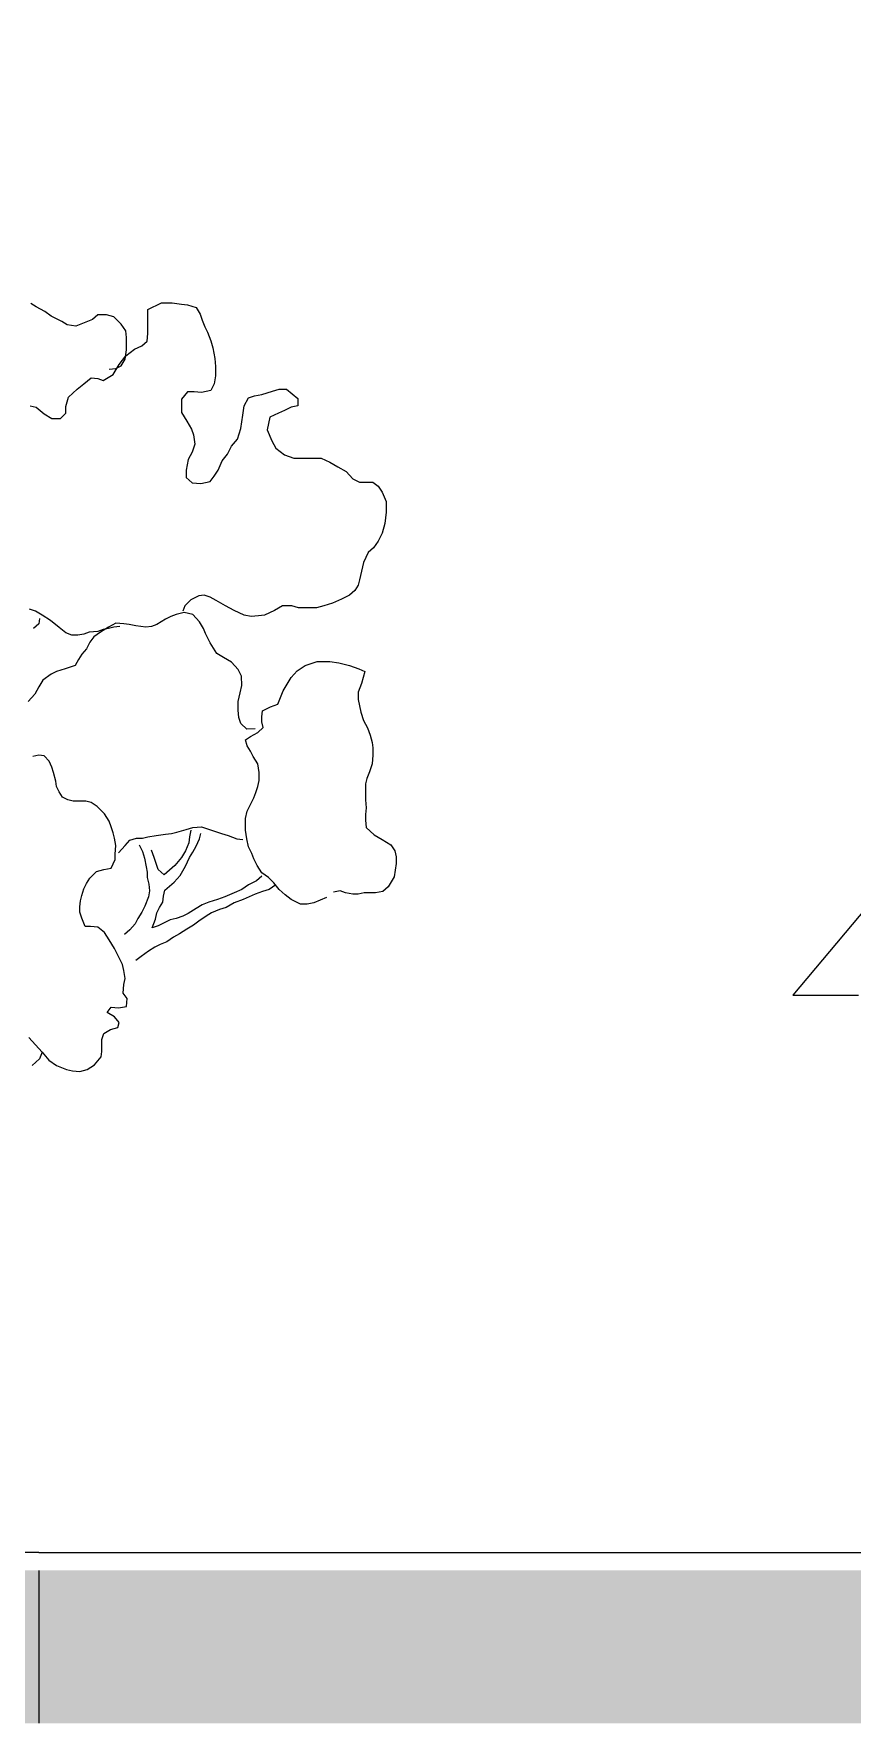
# Model space of a CAD drawing. Header units: millimetres. Extents: x -245 to 49755, y -245 to 41806.
# Drawn here: x 23945 to 26221, y 29037 to 33736 of the extents above; entities that cross this region are included whole.
import ezdxf

# ---------------------------------------------------------------- set-up
doc = ezdxf.new("R2010")
doc.units = ezdxf.units.MM
doc.linetypes.add('PUNKT2_S9', pattern=[1, 0, -1])
doc.linetypes.add('VERDECKT2_S2', pattern=[2.7, 2, -0.7])
doc.layers.add('Standard', color=7, linetype='Continuous', lineweight=25)

msp = doc.modelspace()

# ---------------------------------------------------------------- hatches: boundary and pattern name
at = {"layer": 'Standard', "linetype": 'PUNKT2_S9', "lineweight": -3}
h = msp.add_hatch(color=0, dxfattribs=at)
h.paths.add_polyline_path([(17045.7, 29294.9), (17046.9, 29306.4), (17045.4, 29319), (17040.7, 29328.7), (17033.3, 29335.9), (17023.3, 29339.6), (17012.1, 29340.4), (16989.6, 29340.5), (16953.4, 29340.5), (16953.4, 29270.7), (16987.7, 29270.7), (17014.7, 29271.5), (17029.3, 29274.1), (17036.6, 29278.6), (17042.2, 29285.8)])
h.paths.add_polyline_path([(18331, 29271.5), (18345.5, 29274.1), (18352.8, 29278.6), (18358.5, 29285.8), (18361.9, 29294.9), (18363.2, 29306.4), (18361.6, 29319), (18356.9, 29328.7), (18349.6, 29335.9), (18339.6, 29339.6), (18328.3, 29340.4), (18305.8, 29340.5), (18269.7, 29340.5), (18269.7, 29270.7), (18303.9, 29270.7)])
h.paths.add_polyline_path([(13109.2, 29037.1), (23959.2, 29037.1), (23959.2, 29462.1), (13109.2, 29462.1)])
h.paths.add_polyline_path([(19943.1, 29158.4), (20058.1, 29158.4), (20058.1, 29112.1), (19896.8, 29112.1), (19896.8, 29384.8), (19943.1, 29384.8)], flags=16)
h.paths.add_polyline_path([(19852, 29387.1), (19852, 29340.5), (19728.3, 29340.5), (19728.3, 29279.6), (19843.4, 29279.6), (19843.4, 29233.2), (19728.3, 29233.2), (19728.3, 29158.4), (19856.3, 29158.4), (19856.3, 29112.1), (19682, 29112.1), (19682, 29387.1)], flags=16)
h.paths.add_polyline_path([(19495.2, 29387.1), (19553.2, 29183.5), (19609.3, 29387.1), (19658.4, 29387.1), (19576.4, 29112.1), (19527, 29112.1), (19445.1, 29387.1)], flags=16)
h.paths.add_polyline_path([(19424.9, 29340.5), (19301.2, 29340.5), (19301.2, 29279.6), (19416.3, 29279.6), (19416.3, 29233.2), (19301.2, 29233.2), (19301.2, 29158.4), (19429.3, 29158.4), (19429.3, 29112.1), (19255, 29112.1), (19255, 29387.1), (19424.9, 29387.1)], flags=16)
h.paths.add_polyline_path([(19112.6, 29259.5), (19212.3, 29259.5), (19212.3, 29150), (19194.5, 29134), (19170.1, 29120.1), (19142.4, 29110.5), (19114.3, 29107.4), (19080.7, 29111.9), (19051.6, 29125.4), (19028.1, 29147.5), (19011.4, 29177.1), (19001.3, 29212.4), (18998, 29250.5), (19001.7, 29291), (19013, 29326.8), (19031.4, 29356.3), (19056.9, 29378.1), (19081.6, 29388.4), (19111.8, 29391.7), (19149.8, 29386.3), (19178.4, 29370.2), (19198.2, 29344.7), (19209.3, 29310.9), (19163.4, 29300.6), (19156.3, 29318.8), (19145.1, 29332.5), (19130, 29341.3), (19111.8, 29344.3), (19084.6, 29338.5), (19063.5, 29321.2), (19050.2, 29292.5), (19045.6, 29252.8), (19050.2, 29210), (19063.8, 29179.2), (19084.7, 29161), (19111.3, 29154.8), (19125.8, 29156.5), (19140.4, 29161.6), (19154, 29169.3), (19165.6, 29178.3), (19165.6, 29213.2), (19112.6, 29213.2)], flags=16)
h.paths.add_polyline_path([(18855.6, 29182.8), (18859.5, 29169.6), (18868.8, 29158.6), (18882.3, 29154.8), (18895.4, 29157.4), (18904.2, 29165.3), (18909, 29181.6), (18910.6, 29209.4), (18910.6, 29387.1), (18956.7, 29387.1), (18956.7, 29213), (18955.5, 29182.8), (18951.7, 29160.5), (18942.2, 29138.9), (18927.3, 29121.8), (18906.9, 29110.9), (18880.7, 29107.4), (18850.7, 29113), (18828.5, 29130.1), (18814.8, 29158.2), (18810.1, 29197), (18853.7, 29203)], flags=16)
h.paths.add_polyline_path([(18737.5, 29387.1), (18783.8, 29387.1), (18783.8, 29112.1), (18737.5, 29112.1)], flags=16)
h.paths.add_polyline_path([(18643.9, 29340.5), (18537.1, 29340.5), (18537.1, 29387.1), (18704.9, 29387.1), (18704.9, 29343.9), (18579.3, 29158.4), (18709.7, 29158.4), (18709.7, 29112.1), (18523.5, 29112.1), (18523.5, 29162.2)], flags=16)
h.paths.add_polyline_path([(18269.7, 29226.9), (18269.7, 29112.1), (18223.4, 29112.1), (18223.4, 29387.1), (18320.8, 29387.1), (18352.5, 29385.2), (18374.1, 29379.5), (18389.1, 29369.4), (18400.8, 29353.3), (18408.3, 29333), (18410.8, 29310), (18407.1, 29281.6), (18395.7, 29258.8), (18376.8, 29242.4), (18350.3, 29233.4), (18364.1, 29222.4), (18375, 29210.4), (18386.6, 29192.9), (18401.5, 29165.7), (18429.4, 29112.1), (18374.1, 29112.1), (18340.6, 29171.9), (18325.7, 29198), (18316.3, 29212.3), (18309.5, 29219.4), (18302.4, 29223.7), (18292.8, 29226.1), (18279.1, 29226.9)], flags=16)
h.paths.add_polyline_path([(18179.6, 29340.5), (18056, 29340.5), (18056, 29279.6), (18171.1, 29279.6), (18171.1, 29233.2), (18056, 29233.2), (18056, 29158.4), (18184, 29158.4), (18184, 29112.1), (18009.7, 29112.1), (18009.7, 29387.1), (18179.6, 29387.1)], flags=16)
h.paths.add_polyline_path([(17797.7, 29387.1), (17979.9, 29387.1), (17979.9, 29340.5), (17912, 29340.5), (17912, 29112.1), (17865.7, 29112.1), (17865.7, 29340.5), (17797.7, 29340.5)], flags=16)
h.paths.add_polyline_path([(17629.4, 29387.1), (17629.4, 29278.8), (17720, 29278.8), (17720, 29387.1), (17766.3, 29387.1), (17766.3, 29112.1), (17720, 29112.1), (17720, 29232.3), (17629.4, 29232.3), (17629.4, 29112.1), (17583.1, 29112.1), (17583.1, 29387.1)], flags=16)
h.paths.add_polyline_path([(17498.4, 29213.2), (17543.2, 29196.1), (17529.5, 29156.9), (17508.9, 29129.1), (17481.7, 29112.8), (17448.1, 29107.4), (17406.5, 29116.7), (17373, 29144.7), (17351, 29189.2), (17343.6, 29247.1), (17351, 29308.1), (17373.2, 29353.6), (17407.4, 29382.2), (17450.9, 29391.7), (17489, 29384.3), (17519.2, 29361.9), (17532.8, 29340.4), (17542.6, 29311.3), (17496.8, 29298.1), (17490.6, 29317.3), (17479.8, 29331.9), (17465.5, 29341.1), (17448.5, 29344.3), (17425.4, 29338.8), (17407.1, 29322.3), (17395.2, 29293.7), (17391.3, 29251.3), (17395.2, 29206.6), (17407, 29177), (17424.9, 29160.3), (17447.6, 29154.8), (17464.8, 29158.4), (17479.3, 29168.9), (17490.7, 29186.9)], flags=16)
h.paths.add_polyline_path([(17184.5, 29279.6), (17299.6, 29279.6), (17299.6, 29233.2), (17184.5, 29233.2), (17184.5, 29158.4), (17312.5, 29158.4), (17312.5, 29112.1), (17138.2, 29112.1), (17138.2, 29387.1), (17308.2, 29387.1), (17308.2, 29340.5), (17184.5, 29340.5)], flags=16)
h.paths.add_polyline_path([(17000, 29212.3), (16993.3, 29219.4), (16986.1, 29223.7), (16976.6, 29226.1), (16962.8, 29226.9), (16953.4, 29226.9), (16953.4, 29112.1), (16907.2, 29112.1), (16907.2, 29387.1), (17004.6, 29387.1), (17036.3, 29385.2), (17057.9, 29379.5), (17072.9, 29369.4), (17084.6, 29353.3), (17092.1, 29333), (17094.6, 29310), (17090.9, 29281.6), (17079.4, 29258.8), (17060.5, 29242.4), (17034.1, 29233.4), (17047.9, 29222.4), (17058.8, 29210.4), (17070.4, 29192.9), (17085.2, 29165.7), (17113.2, 29112.1), (17057.9, 29112.1), (17024.4, 29171.9), (17009.4, 29198)], flags=16)
h = msp.add_hatch(color=0, dxfattribs=at)
h.paths.add_polyline_path([(29369.3, 29271.5), (29383.8, 29274.1), (29391.2, 29278.6), (29396.8, 29285.8), (29400.2, 29294.9), (29401.5, 29306.4), (29399.9, 29319), (29395.2, 29328.7), (29387.9, 29335.9), (29377.9, 29339.6), (29366.6, 29340.4), (29344.1, 29340.5), (29308, 29340.5), (29308, 29270.7), (29342.2, 29270.7)])
h.paths.add_polyline_path([(28217.8, 29220.9), (28280.3, 29220.9), (28248.7, 29322.9)])
h.paths.add_polyline_path([(35759.2, 29462.1), (23959.2, 29462.1), (23959.2, 29037.1), (35759.2, 29037.1)])
h.paths.add_polyline_path([(30544.9, 29158.4), (30544.9, 29112.1), (30383.6, 29112.1), (30383.6, 29384.8), (30429.9, 29384.8), (30429.9, 29158.4)], flags=16)
h.paths.add_polyline_path([(30338.8, 29387.1), (30338.8, 29340.5), (30215.1, 29340.5), (30215.1, 29279.6), (30330.2, 29279.6), (30330.2, 29233.2), (30215.1, 29233.2), (30215.1, 29158.4), (30343.1, 29158.4), (30343.1, 29112.1), (30168.8, 29112.1), (30168.8, 29387.1)], flags=16)
h.paths.add_polyline_path([(29982, 29387.1), (30040, 29183.5), (30096.1, 29387.1), (30145.3, 29387.1), (30063.2, 29112.1), (30013.8, 29112.1), (29931.9, 29387.1)], flags=16)
h.paths.add_polyline_path([(29916.1, 29112.1), (29741.8, 29112.1), (29741.8, 29387.1), (29911.7, 29387.1), (29911.7, 29340.5), (29788, 29340.5), (29788, 29279.6), (29903.1, 29279.6), (29903.1, 29233.2), (29788, 29233.2), (29788, 29158.4), (29916.1, 29158.4)], flags=16)
h.paths.add_polyline_path([(29599.4, 29213.2), (29599.4, 29259.5), (29699.1, 29259.5), (29699.1, 29150), (29681.3, 29134), (29656.9, 29120.1), (29629.2, 29110.5), (29601.1, 29107.4), (29567.5, 29111.9), (29538.4, 29125.4), (29514.9, 29147.5), (29498.2, 29177.1), (29488.1, 29212.4), (29484.8, 29250.5), (29488.5, 29291), (29499.8, 29326.8), (29518.2, 29356.3), (29543.7, 29378.1), (29568.4, 29388.4), (29598.6, 29391.7), (29636.6, 29386.3), (29665.2, 29370.2), (29685, 29344.7), (29696.1, 29310.9), (29650.2, 29300.6), (29643.1, 29318.8), (29631.9, 29332.5), (29616.8, 29341.3), (29598.6, 29344.3), (29571.4, 29338.5), (29550.3, 29321.2), (29537, 29292.5), (29532.4, 29252.8), (29537, 29210), (29550.6, 29179.2), (29571.6, 29161), (29598.1, 29154.8), (29612.6, 29156.5), (29627.2, 29161.6), (29640.8, 29169.3), (29652.4, 29178.3), (29652.4, 29213.2)], flags=16)
h.paths.add_polyline_path([(29261.7, 29387.1), (29359.1, 29387.1), (29390.8, 29385.2), (29412.4, 29379.5), (29427.4, 29369.4), (29439.1, 29353.3), (29446.6, 29333), (29449.1, 29310), (29445.4, 29281.6), (29434, 29258.8), (29415.1, 29242.4), (29388.6, 29233.4), (29402.4, 29222.4), (29413.3, 29210.4), (29424.9, 29192.9), (29439.8, 29165.7), (29467.7, 29112.1), (29412.4, 29112.1), (29378.9, 29171.9), (29364, 29198), (29354.6, 29212.3), (29347.8, 29219.4), (29340.7, 29223.7), (29331.1, 29226.1), (29317.4, 29226.9), (29308, 29226.9), (29308, 29112.1), (29261.7, 29112.1)], flags=16)
h.paths.add_polyline_path([(29209.4, 29233.2), (29094.3, 29233.2), (29094.3, 29158.4), (29222.3, 29158.4), (29222.3, 29112.1), (29048, 29112.1), (29048, 29387.1), (29217.9, 29387.1), (29217.9, 29340.5), (29094.3, 29340.5), (29094.3, 29279.6), (29209.4, 29279.6)], flags=16)
h.paths.add_polyline_path([(28836, 29340.5), (28836, 29387.1), (29018.2, 29387.1), (29018.2, 29340.5), (28950.3, 29340.5), (28950.3, 29112.1), (28904, 29112.1), (28904, 29340.5)], flags=16)
h.paths.add_polyline_path([(28804.6, 29112.1), (28758.3, 29112.1), (28758.3, 29232.3), (28667.7, 29232.3), (28667.7, 29112.1), (28621.4, 29112.1), (28621.4, 29387.1), (28667.7, 29387.1), (28667.7, 29278.8), (28758.3, 29278.8), (28758.3, 29387.1), (28804.6, 29387.1)], flags=16)
h.paths.add_polyline_path([(28444.8, 29116.7), (28411.3, 29144.7), (28389.3, 29189.2), (28381.9, 29247.1), (28389.3, 29308.1), (28411.5, 29353.6), (28445.7, 29382.2), (28489.2, 29391.7), (28527.3, 29384.3), (28557.5, 29361.9), (28571.1, 29340.4), (28580.9, 29311.3), (28535.1, 29298.1), (28528.9, 29317.3), (28518.1, 29331.9), (28503.8, 29341.1), (28486.8, 29344.3), (28463.7, 29338.8), (28445.4, 29322.3), (28433.5, 29293.7), (28429.6, 29251.3), (28433.5, 29206.6), (28445.3, 29177), (28463.2, 29160.3), (28485.9, 29154.8), (28503.1, 29158.4), (28517.6, 29168.9), (28529, 29186.9), (28536.7, 29213.2), (28581.5, 29196.1), (28567.8, 29156.9), (28547.2, 29129.1), (28520, 29112.8), (28486.4, 29107.4)], flags=16)
h.paths.add_polyline_path([(28315.2, 29112.1), (28295.2, 29174.5), (28203.6, 29174.5), (28184.6, 29112.1), (28135.6, 29112.1), (28224.8, 29387.1), (28273.8, 29387.1), (28365.5, 29112.1)], flags=16)

# ---------------------------------------------------------------- linework, layer by layer
at = {"layer": 'Standard', "color": 253, "linetype": 'Continuous', "lineweight": 18}
for p, q in [((28299.9, 33736.1), (26056.1, 31062.1)), ((26056.1, 31062.1), (26238.9, 31062.1))]:
    msp.add_line(p, q, dxfattribs=at)
at = {"layer": 'Standard', "color": 7, "linetype": 'Continuous', "lineweight": -3}
for p, q in [((24261.9, 32969.4), (24300.6, 32987.8)), ((24300.6, 32987.8), (24330.2, 32987.8)), ((24330.2, 32987.8), (24356.1, 32984.2)), ((23951.4, 32976.8), (23936.6, 32986)), ((23975.4, 32963.8), (23951.4, 32976.8)), ((23993.9, 32950.9), (23975.4, 32963.8)), ((24023.5, 32936.2), (23993.9, 32950.9)), ((24108.5, 32941.7), (24080.7, 32930.5)), ((24123.3, 32954.6), (24108.5, 32941.7)), ((24147.3, 32954.6), (24123.3, 32954.6)), ((24167.6, 32949), (24147.3, 32954.6)), ((24187.9, 32928.7), (24167.6, 32949)), ((24261.9, 32949), (24261.9, 32969.4)), ((24261.9, 32932.5), (24261.9, 32949)), ((24356.1, 32984.2), (24372.7, 32982.3)), ((24372.7, 32982.3), (24396.7, 32975)), ((24396.7, 32975), (24407.8, 32956.4)), ((24407.8, 32956.4), (24413.3, 32939.9)), ((24038.3, 32926.8), (24023.5, 32936.2)), ((24062.2, 32923.1), (24038.3, 32926.8)), ((24080.7, 32930.5), (24062.2, 32923.1)), ((24200.9, 32910.3), (24187.9, 32928.7)), ((24202.7, 32891.7), (24200.9, 32910.3)), ((24260, 32880.7), (24261.9, 32902.9)), ((24261.9, 32902.9), (24261.9, 32932.5)), ((24413.3, 32939.9), (24420.8, 32921.3)), ((24420.8, 32921.3), (24428.1, 32906.6)), ((24428.1, 32906.6), (24437.4, 32882.5)), ((24199, 32830.8), (24202.7, 32856.6)), ((24200.9, 32840), (24224.8, 32858.5)), ((24202.7, 32877), (24202.7, 32891.7)), ((24202.7, 32856.6), (24202.7, 32877)), ((24224.8, 32858.5), (24245.2, 32867.8)), ((24245.2, 32867.8), (24260, 32880.7)), ((24437.4, 32882.5), (24442.9, 32862.3)), ((24442.9, 32862.3), (24448.4, 32832.7)), ((24154.6, 32803.1), (24173.1, 32804.9)), ((24165.7, 32788.3), (24182.4, 32816)), ((24173.1, 32804.9), (24187.9, 32812.3)), ((24182.4, 32816), (24200.9, 32840)), ((24187.9, 32812.3), (24199, 32830.8)), ((24448.4, 32832.7), (24450.3, 32810.4)), ((24450.3, 32810.4), (24450.3, 32784.6)), ((24065.9, 32747.6), (24084.5, 32762.4)), ((24084.5, 32762.4), (24104.8, 32779)), ((24104.8, 32779), (24123.3, 32777.2)), ((24123.3, 32777.2), (24138, 32771.6)), ((24138, 32771.6), (24165.7, 32788.3)), ((24446.6, 32762.4), (24437.4, 32743.9)), ((24450.3, 32784.6), (24446.6, 32762.4)), ((24034.6, 32699.6), (24041.9, 32725.5)), ((24041.9, 32725.5), (24065.9, 32747.6)), ((24372.7, 32740.2), (24356.1, 32719.9)), ((24356.1, 32719.9), (24356.1, 32703.3)), ((24391.2, 32740.2), (24372.7, 32740.2)), ((24411.5, 32738.4), (24391.2, 32740.2)), ((24437.4, 32743.9), (24411.5, 32738.4)), ((24529.8, 32701.4), (24542.7, 32723.7)), ((24542.7, 32723.7), (24559.4, 32729.2)), ((24559.4, 32729.2), (24579.7, 32732.8)), ((24579.7, 32732.8), (24609.3, 32742.1)), ((24609.3, 32742.1), (24627.7, 32747.6)), ((24627.7, 32747.6), (24648.1, 32747.6)), ((24648.1, 32747.6), (24679.5, 32721.7)), ((24679.5, 32721.7), (24679.5, 32701.4)), ((23934.8, 32701.4), (23951.4, 32697.7)), ((23951.4, 32697.7), (23973.6, 32679.3)), ((23973.6, 32679.3), (23995.7, 32666.3)), ((23995.7, 32666.3), (24019.8, 32666.3)), ((24019.8, 32666.3), (24034.6, 32681.1)), ((24034.6, 32681.1), (24034.6, 32699.6)), ((24356.1, 32703.3), (24356.1, 32682.9)), ((24356.1, 32682.9), (24370.9, 32658.9)), ((24370.9, 32658.9), (24383.8, 32636.8)), ((24520.6, 32638.6), (24526.1, 32675.6)), ((24526.1, 32675.6), (24529.8, 32701.4)), ((24601.8, 32670), (24594.5, 32634.9)), ((24625.9, 32681.1), (24601.8, 32670)), ((24642.5, 32688.4), (24625.9, 32681.1)), ((24661, 32697.7), (24642.5, 32688.4)), ((24679.5, 32701.4), (24661, 32697.7)), ((24383.8, 32636.8), (24389.3, 32620.2)), ((24389.3, 32620.2), (24393, 32594.3)), ((24511.3, 32609), (24520.6, 32638.6)), ((24594.5, 32634.9), (24607.4, 32603.5)), ((24385.7, 32572.1), (24374.5, 32551.8)), ((24393, 32594.3), (24385.7, 32572.1)), ((24468.8, 32548), (24483.6, 32566.6)), ((24483.6, 32566.6), (24494.7, 32588.7)), ((24494.7, 32588.7), (24511.3, 32609)), ((24607.4, 32603.5), (24618.5, 32583.1)), ((24618.5, 32583.1), (24642.5, 32564.7)), ((24642.5, 32564.7), (24668.4, 32555.5)), ((24374.5, 32551.8), (24369, 32522.2)), ((24369, 32522.2), (24369, 32501.8)), ((24446.6, 32505.5), (24457.7, 32522.2)), ((24457.7, 32522.2), (24468.8, 32548)), ((24668.4, 32555.5), (24694.2, 32555.5)), ((24694.2, 32555.5), (24720.1, 32555.5)), ((24720.1, 32555.5), (24744.1, 32555.5)), ((24744.1, 32555.5), (24768.1, 32544.3)), ((24768.1, 32544.3), (24790.3, 32531.5)), ((24790.3, 32531.5), (24814.3, 32518.5)), ((24814.3, 32518.5), (24832.9, 32498.2)), ((24369, 32501.8), (24385.7, 32487.1)), ((24385.7, 32487.1), (24409.7, 32485.3)), ((24409.7, 32485.3), (24435.5, 32490.8)), ((24435.5, 32490.8), (24446.6, 32505.5)), ((24832.9, 32498.2), (24851.3, 32489)), ((24851.3, 32489), (24866.1, 32489)), ((24866.1, 32489), (24888.3, 32489)), ((24888.3, 32489), (24903.1, 32477.8)), ((24903.1, 32477.8), (24914.1, 32461.2)), ((24914.1, 32461.2), (24925.2, 32435.3)), ((24925.2, 32435.3), (24925.2, 32405.7)), ((24925.2, 32405.7), (24921.5, 32374.3)), ((24914.1, 32346.7), (24903.1, 32324.4)), ((24921.5, 32374.3), (24914.1, 32346.7)), ((24875.3, 32293), (24862.4, 32265.3)), ((24890.1, 32306.1), (24875.3, 32293)), ((24903.1, 32324.4), (24890.1, 32306.1)), ((24856.9, 32241.4), (24851.3, 32217.3)), ((24862.4, 32265.3), (24856.9, 32241.4)), ((24847.6, 32202.6), (24838.4, 32187.7)), ((24851.3, 32217.3), (24847.6, 32202.6)), ((24365.3, 32145.2), (24359.7, 32130.4)), ((24382, 32161.8), (24365.3, 32145.2)), ((24404.1, 32173), (24382, 32161.8)), ((24418.9, 32174.8), (24404.1, 32173)), ((24435.5, 32169.3), (24418.9, 32174.8)), ((24452.2, 32160), (24435.5, 32169.3)), ((24478, 32145.2), (24452.2, 32160)), ((24502, 32132.2), (24478, 32145.2)), ((24636.9, 32145.2), (24614.8, 32132.2)), ((24662.8, 32145.2), (24636.9, 32145.2)), ((24681.3, 32139.7), (24662.8, 32145.2)), ((24751.5, 32145.2), (24731.2, 32139.7)), ((24775.5, 32152.6), (24751.5, 32145.2)), ((24801.4, 32163.7), (24775.5, 32152.6)), ((24823.6, 32174.8), (24801.4, 32163.7)), ((24838.4, 32187.7), (24823.6, 32174.8)), ((23949.5, 32130.4), (23932.9, 32136)), ((23958.8, 32095.3), (23944, 32082.4)), ((23968, 32119.4), (23949.5, 32130.4)), ((23960.6, 32110.1), (23958.8, 32095.3)), ((23992, 32104.6), (23968, 32119.4)), ((24016.1, 32084.3), (23992, 32104.6)), ((24173.1, 32097.1), (24152.8, 32086.1)), ((24195.3, 32095.3), (24173.1, 32097.1)), ((24210.1, 32093.4), (24195.3, 32095.3)), ((24311.8, 32108.3), (24287.7, 32093.4)), ((24326.5, 32115.7), (24311.8, 32108.3)), ((24341.3, 32121.2), (24326.5, 32115.7)), ((24363.5, 32126.7), (24341.3, 32121.2)), ((24387.5, 32121.2), (24363.5, 32126.7)), ((24406, 32100.9), (24387.5, 32121.2)), ((24417.1, 32082.4), (24406, 32100.9)), ((24529.8, 32119.4), (24502, 32132.2)), ((24550.1, 32115.7), (24529.8, 32119.4)), ((24570.5, 32117.5), (24550.1, 32115.7)), ((24587, 32119.4), (24570.5, 32117.5)), ((24614.8, 32132.2), (24587, 32119.4)), ((24701.6, 32139.7), (24681.3, 32139.7)), ((24731.2, 32139.7), (24701.6, 32139.7)), ((24034.6, 32069.5), (24016.1, 32084.3)), ((24051.2, 32063.8), (24034.6, 32069.5)), ((24067.8, 32063.8), (24051.2, 32063.8)), ((24084.5, 32065.8), (24067.8, 32063.8)), ((24099.2, 32071.3), (24084.5, 32065.8)), ((24123.3, 32073.2), (24099.2, 32071.3)), ((24112.2, 32058.3), (24101, 32043.6)), ((24130.6, 32071.3), (24112.2, 32058.3)), ((24138, 32078.7), (24123.3, 32073.2)), ((24152.8, 32086.1), (24130.6, 32071.3)), ((24152.8, 32082.4), (24138, 32078.7)), ((24167.6, 32086.1), (24152.8, 32082.4)), ((24184.2, 32087.9), (24167.6, 32086.1)), ((24228.6, 32089.8), (24210.1, 32093.4)), ((24256.3, 32086.1), (24228.6, 32089.8)), ((24272.9, 32087.9), (24256.3, 32086.1)), ((24287.7, 32093.4), (24272.9, 32087.9)), ((24422.6, 32067.6), (24417.1, 32082.4)), ((24435.5, 32041.8), (24422.6, 32067.6)), ((24078.9, 32010.4), (24069.7, 31995.6)), ((24091.8, 32025.1), (24078.9, 32010.4)), ((24101, 32043.6), (24091.8, 32025.1)), ((24454, 32012.2), (24435.5, 32041.8)), ((24472.5, 32001.1), (24454, 32012.2)), ((24494.7, 31988.1), (24472.5, 32001.1)), ((23993.9, 31954.8), (23969.9, 31938.3)), ((24008.7, 31962.3), (23993.9, 31954.8)), ((24032.7, 31969.7), (24008.7, 31962.3)), ((24060.4, 31978.9), (24032.7, 31969.7)), ((24069.7, 31995.6), (24060.4, 31978.9)), ((24513.1, 31967.9), (24494.7, 31988.1)), ((24522.4, 31949.3), (24513.1, 31967.9)), ((24661, 31945.6), (24677.6, 31964.2)), ((24677.6, 31964.2), (24699.8, 31978.9)), ((24699.8, 31978.9), (24716.4, 31984.4)), ((24716.4, 31984.4), (24733, 31989.9)), ((24733, 31989.9), (24753.4, 31989.9)), ((24753.4, 31989.9), (24768.1, 31989.9)), ((24768.1, 31989.9), (24794, 31986.3)), ((24794, 31986.3), (24823.6, 31978.9)), ((24823.6, 31978.9), (24849.5, 31969.7)), ((24849.5, 31969.7), (24866.1, 31962.3)), ((24866.1, 31962.3), (24856.9, 31929.1)), ((23958.8, 31919.7), (23947.7, 31899.5)), ((23969.9, 31938.3), (23958.8, 31919.7)), ((24518.7, 31903.2), (24524.2, 31923.4)), ((24524.2, 31923.4), (24522.4, 31949.3)), ((24624, 31871.7), (24638.8, 31908.7)), ((24638.8, 31908.7), (24649.9, 31927.2)), ((24649.9, 31927.2), (24661, 31945.6)), ((24856.9, 31929.1), (24847.6, 31905)), ((23947.7, 31899.5), (23929.2, 31879.1)), ((24513.1, 31879.1), (24518.7, 31903.2)), ((24513.1, 31855.2), (24513.1, 31879.1)), ((24581.5, 31853.2), (24603.7, 31864.4)), ((24603.7, 31864.4), (24624, 31871.7)), ((24847.6, 31905), (24847.6, 31884.6)), ((24847.6, 31884.6), (24855, 31849.5)), ((24515, 31834.8), (24513.1, 31855.2)), ((24520.6, 31818.1), (24515, 31834.8)), ((24537.2, 31801.5), (24520.6, 31818.1)), ((24579.7, 31836.6), (24581.5, 31853.2)), ((24579.7, 31821.9), (24579.7, 31836.6)), ((24583.3, 31807), (24579.7, 31821.9)), ((24855, 31849.5), (24862.4, 31825.6)), ((24862.4, 31825.6), (24873.5, 31805.2)), ((24533.5, 31771.9), (24548.2, 31781.2)), ((24539, 31755.4), (24533.5, 31771.9)), ((24561.2, 31803.3), (24537.2, 31801.5)), ((24548.2, 31781.2), (24568.6, 31792.3)), ((24568.6, 31792.3), (24583.3, 31807)), ((24873.5, 31805.2), (24880.8, 31785)), ((24880.8, 31785), (24886.4, 31764.6)), ((23958.8, 31729.4), (23942.1, 31725.8)), ((23973.6, 31727.6), (23958.8, 31729.4)), ((23988.3, 31712.8), (23973.6, 31727.6)), ((24548.2, 31740.5), (24539, 31755.4)), ((24555.7, 31725.8), (24548.2, 31740.5)), ((24568.6, 31705.4), (24555.7, 31725.8)), ((24886.4, 31764.6), (24888.3, 31749.9)), ((24888.3, 31729.4), (24886.4, 31705.4)), ((24888.3, 31749.9), (24888.3, 31729.4)), ((23995.7, 31696.2), (23988.3, 31712.8)), ((23999.5, 31681.5), (23995.7, 31696.2)), ((24006.8, 31657.4), (23999.5, 31681.5)), ((24572.3, 31681.5), (24568.6, 31705.4)), ((24572.3, 31659.2), (24572.3, 31681.5)), ((24879, 31683.3), (24871.7, 31664.8)), ((24886.4, 31705.4), (24879, 31683.3)), ((24008.7, 31642.6), (24006.8, 31657.4)), ((24016.1, 31627.8), (24008.7, 31642.6)), ((24025.3, 31613.1), (24016.1, 31627.8)), ((24557.5, 31611.1), (24563, 31626)), ((24563, 31626), (24568.6, 31642.6)), ((24568.6, 31642.6), (24572.3, 31659.2)), ((24871.7, 31664.8), (24868, 31650)), ((24868, 31650), (24868, 31629.7)), ((24868, 31629.7), (24868, 31605.6)), ((24040.1, 31605.6), (24025.3, 31613.1)), ((24054.9, 31601.9), (24040.1, 31605.6)), ((24069.7, 31601.9), (24054.9, 31601.9)), ((24090, 31601.9), (24069.7, 31601.9)), ((24104.8, 31598.3), (24090, 31601.9)), ((24121.4, 31587.2), (24104.8, 31598.3)), ((24141.7, 31566.8), (24121.4, 31587.2)), ((24539, 31574.2), (24546.4, 31589)), ((24546.4, 31589), (24557.5, 31611.1)), ((24868, 31605.6), (24869.8, 31583.5)), ((24869.8, 31583.5), (24868, 31565)), ((24154.6, 31546.5), (24141.7, 31566.8)), ((24160.2, 31529.9), (24154.6, 31546.5)), ((24533.5, 31553.9), (24539, 31574.2)), ((24533.5, 31539.1), (24533.5, 31553.9)), ((24533.5, 31520.7), (24533.5, 31539.1)), ((24868, 31565), (24868, 31548.4)), ((24868, 31548.4), (24869.8, 31528)), ((24165.7, 31513.3), (24160.2, 31529.9)), ((24169.4, 31498.4), (24165.7, 31513.3)), ((24173.1, 31478.2), (24169.4, 31498.4)), ((24199, 31478.2), (24211.9, 31492.9)), ((24211.9, 31492.9), (24230.4, 31498.4)), ((24230.4, 31498.4), (24247.1, 31498.4)), ((24247.1, 31498.4), (24261.9, 31502.1)), ((24261.9, 31502.1), (24285.8, 31505.8)), ((24285.8, 31505.8), (24311.8, 31509.6)), ((24311.8, 31509.6), (24328.3, 31511.4)), ((24328.3, 31511.4), (24343.1, 31515.1)), ((24343.1, 31515.1), (24369, 31522.5)), ((24376.4, 31485.6), (24367.2, 31463.3)), ((24369, 31522.5), (24387.5, 31528)), ((24378.2, 31502.1), (24376.4, 31485.6)), ((24382, 31520.7), (24378.2, 31502.1)), ((24387.5, 31528), (24411.5, 31529.9)), ((24396.7, 31476.3), (24406, 31496.6)), ((24406, 31496.6), (24409.7, 31511.4)), ((24411.5, 31529.9), (24428.1, 31524.4)), ((24428.1, 31524.4), (24444.8, 31518.8)), ((24444.8, 31518.8), (24467, 31511.4)), ((24467, 31511.4), (24485.4, 31505.8)), ((24485.4, 31505.8), (24509.4, 31496.6)), ((24509.4, 31496.6), (24526.1, 31494.8)), ((24537.2, 31496.6), (24533.5, 31520.7)), ((24542.7, 31474.5), (24537.2, 31496.6)), ((24869.8, 31528), (24892, 31507.6)), ((24892, 31507.6), (24914.1, 31494.8)), ((24914.1, 31494.8), (24938.2, 31480)), ((24160.2, 31415.4), (24171.3, 31439.4)), ((24171.3, 31454.1), (24173.1, 31478.2)), ((24171.3, 31439.4), (24171.3, 31454.1)), ((24180.5, 31457.8), (24199, 31478.2)), ((24237.8, 31480), (24247.1, 31461.5)), ((24247.1, 31461.5), (24252.6, 31443.1)), ((24252.6, 31443.1), (24258.1, 31419)), ((24280.3, 31444.9), (24272.9, 31465.2)), ((24291.4, 31411.7), (24280.3, 31444.9)), ((24356.1, 31444.9), (24337.6, 31422.7)), ((24367.2, 31463.3), (24356.1, 31444.9)), ((24367.2, 31420.9), (24378.2, 31444.9)), ((24378.2, 31444.9), (24387.5, 31459.7)), ((24387.5, 31459.7), (24396.7, 31476.3)), ((24551.9, 31456), (24542.7, 31474.5)), ((24557.5, 31441.2), (24551.9, 31456)), ((24566.7, 31422.7), (24557.5, 31441.2)), ((24938.2, 31480), (24949.2, 31463.3)), ((24949.2, 31463.3), (24953, 31446.8)), ((24953, 31446.8), (24953, 31428.2)), ((24101, 31387.6), (24119.5, 31406.1)), ((24119.5, 31406.1), (24139.9, 31411.7)), ((24139.9, 31411.7), (24160.2, 31415.4)), ((24258.1, 31419), (24260, 31404.3)), ((24260, 31404.3), (24260, 31389.4)), ((24308, 31396.8), (24291.4, 31411.7)), ((24322.8, 31409.8), (24308, 31396.8)), ((24337.6, 31422.7), (24322.8, 31409.8)), ((24335.8, 31376.6), (24352.4, 31394.9)), ((24352.4, 31394.9), (24367.2, 31420.9)), ((24579.7, 31393.1), (24564.9, 31380.2)), ((24579.7, 31402.3), (24566.7, 31422.7)), ((24598.1, 31389.4), (24579.7, 31402.3)), ((24947.4, 31391.3), (24930.8, 31363.5)), ((24953, 31428.2), (24947.4, 31391.3)), ((24078.9, 31339.6), (24084.5, 31358)), ((24084.5, 31358), (24091.8, 31372.9)), ((24091.8, 31372.9), (24101, 31387.6)), ((24260, 31389.4), (24265.5, 31371)), ((24267.4, 31352.5), (24263.7, 31335.9)), ((24265.5, 31371), (24267.4, 31352.5)), ((24306.2, 31337.8), (24309.9, 31354.3)), ((24309.9, 31354.3), (24335.8, 31376.6)), ((24502, 31347), (24476.2, 31335.9)), ((24524.2, 31356.2), (24502, 31347)), ((24542.7, 31369.2), (24524.2, 31356.2)), ((24564.9, 31380.2), (24542.7, 31369.2)), ((24561.2, 31343.3), (24544.6, 31335.9)), ((24581.5, 31350.6), (24561.2, 31343.3)), ((24600, 31356.2), (24581.5, 31350.6)), ((24612.9, 31374.7), (24598.1, 31389.4)), ((24618.5, 31369.2), (24600, 31356.2)), ((24627.7, 31356.2), (24612.9, 31374.7)), ((24644.4, 31341.5), (24627.7, 31356.2)), ((24797.7, 31352.5), (24778.7, 31348.5)), ((24812.5, 31347), (24797.7, 31352.5)), ((24832.9, 31343.3), (24812.5, 31347)), ((24847.6, 31343.3), (24832.9, 31343.3)), ((24864.2, 31347), (24847.6, 31343.3)), ((24880.8, 31347), (24864.2, 31347)), ((24895.6, 31347), (24880.8, 31347)), ((24916, 31350.6), (24895.6, 31347)), ((24930.8, 31363.5), (24916, 31350.6)), ((24073.4, 31308.2), (24075.2, 31324.7)), ((24073.4, 31293.3), (24073.4, 31308.2)), ((24075.2, 31324.7), (24078.9, 31339.6)), ((24254.4, 31310), (24245.2, 31293.3)), ((24263.7, 31335.9), (24254.4, 31310)), ((24287.7, 31291.5), (24295.1, 31306.3)), ((24295.1, 31306.3), (24304.3, 31321)), ((24304.3, 31321), (24306.2, 31337.8)), ((24396.7, 31302.7), (24374.5, 31289.6)), ((24413.3, 31313.7), (24396.7, 31302.7)), ((24431.8, 31321), (24413.3, 31313.7)), ((24455.9, 31328.4), (24431.8, 31321)), ((24461.4, 31300.8), (24439.2, 31291.5)), ((24476.2, 31335.9), (24455.9, 31328.4)), ((24479.9, 31306.3), (24461.4, 31300.8)), ((24502, 31319.2), (24479.9, 31306.3)), ((24527.9, 31328.4), (24502, 31319.2)), ((24544.6, 31335.9), (24527.9, 31328.4)), ((24661, 31328.4), (24644.4, 31341.5)), ((24686.8, 31315.5), (24661, 31328.4)), ((24705.3, 31315.5), (24686.8, 31315.5)), ((24723.8, 31319.2), (24705.3, 31315.5)), ((24758.9, 31334.1), (24723.8, 31319.2)), ((24078.9, 31276.7), (24073.4, 31293.3)), ((24088.2, 31252.7), (24078.9, 31276.7)), ((24102.9, 31252.7), (24088.2, 31252.7)), ((24123.3, 31250.8), (24102.9, 31252.7)), ((24141.7, 31236.1), (24123.3, 31250.8)), ((24226.7, 31260.1), (24211.9, 31243.5)), ((24234.1, 31274.9), (24226.7, 31260.1)), ((24245.2, 31293.3), (24234.1, 31274.9)), ((24274.8, 31249), (24284, 31273.1)), ((24291.4, 31254.5), (24274.8, 31249)), ((24284, 31273.1), (24287.7, 31291.5)), ((24306.2, 31261.9), (24291.4, 31254.5)), ((24324.6, 31271.2), (24306.2, 31261.9)), ((24341.3, 31274.9), (24324.6, 31271.2)), ((24359.7, 31282.2), (24341.3, 31274.9)), ((24374.5, 31289.6), (24359.7, 31282.2)), ((24389.3, 31256.4), (24370.9, 31245.3)), ((24404.1, 31267.5), (24389.3, 31256.4)), ((24424.5, 31282.2), (24404.1, 31267.5)), ((24439.2, 31291.5), (24424.5, 31282.2)), ((24154.6, 31215.7), (24141.7, 31236.1)), ((24169.4, 31191.7), (24154.6, 31215.7)), ((24211.9, 31243.5), (24197.2, 31230.6)), ((24297, 31202.8), (24282.2, 31195.5)), ((24315.4, 31210.2), (24297, 31202.8)), ((24333.9, 31223.1), (24315.4, 31210.2)), ((24350.6, 31232.4), (24333.9, 31223.1)), ((24370.9, 31245.3), (24350.6, 31232.4)), ((24184.2, 31162.2), (24169.4, 31191.7)), ((24191.6, 31147.4), (24184.2, 31162.2)), ((24243.4, 31169.6), (24228.6, 31158.4)), ((24263.7, 31184.3), (24243.4, 31169.6)), ((24282.2, 31195.5), (24263.7, 31184.3)), ((24195.3, 31130.8), (24191.6, 31147.4)), ((24199, 31108.6), (24195.3, 31130.8)), ((24195.3, 31092), (24199, 31108.6)), ((24193.5, 31067.9), (24195.3, 31092)), ((24204.5, 31053.1), (24193.5, 31067.9)), ((24149.1, 31014.3), (24160.2, 31029.1)), ((24169.4, 31001.4), (24149.1, 31014.3)), ((24160.2, 31029.1), (24180.5, 31027.3)), ((24180.5, 31027.3), (24202.7, 31031)), ((24202.7, 31031), (24204.5, 31053.1)), ((24158.4, 30966.3), (24178.7, 30971.8)), ((24182.4, 30986.5), (24169.4, 31001.4)), ((24178.7, 30971.8), (24182.4, 30986.5)), ((23931.1, 30944.1), (23949.5, 30923.8)), ((23949.5, 30923.8), (23968, 30903.4)), ((24134.3, 30938.6), (24139.9, 30955.2)), ((24134.3, 30922), (24134.3, 30938.6)), ((24134.3, 30905.3), (24134.3, 30922)), ((24139.9, 30955.2), (24158.4, 30966.3)), ((23960.6, 30885), (23940.3, 30866.5)), ((23968, 30903.4), (23960.6, 30885)), ((23968, 30903.4), (23986.5, 30881.2)), ((23986.5, 30881.2), (24008.7, 30866.5)), ((24114, 30868.3), (24132.5, 30890.6)), ((24132.5, 30890.6), (24134.3, 30905.3)), ((24008.7, 30866.5), (24036.4, 30855.5)), ((24036.4, 30855.5), (24053.1, 30851.8)), ((24053.1, 30851.8), (24073.4, 30849.9)), ((24073.4, 30849.9), (24093.7, 30855.5)), ((24093.7, 30855.5), (24114, 30868.3))]:
    msp.add_line(p, q, dxfattribs=at)
at = {"layer": 'Standard', "color": 7, "linetype": 'VERDECKT2_S2', "lineweight": -3}
for q in [(13109.2, 29512.1), (35759.2, 29512.1)]:
    msp.add_line((23959.2, 29512.1), q, dxfattribs=at)
at = {"layer": 'Standard', "color": 94, "linetype": 'Continuous', "lineweight": 18}
msp.add_line((23959.2, 29462.1), (23959.2, 29037.1), dxfattribs=at)

doc.saveas('drawing.dxf')
